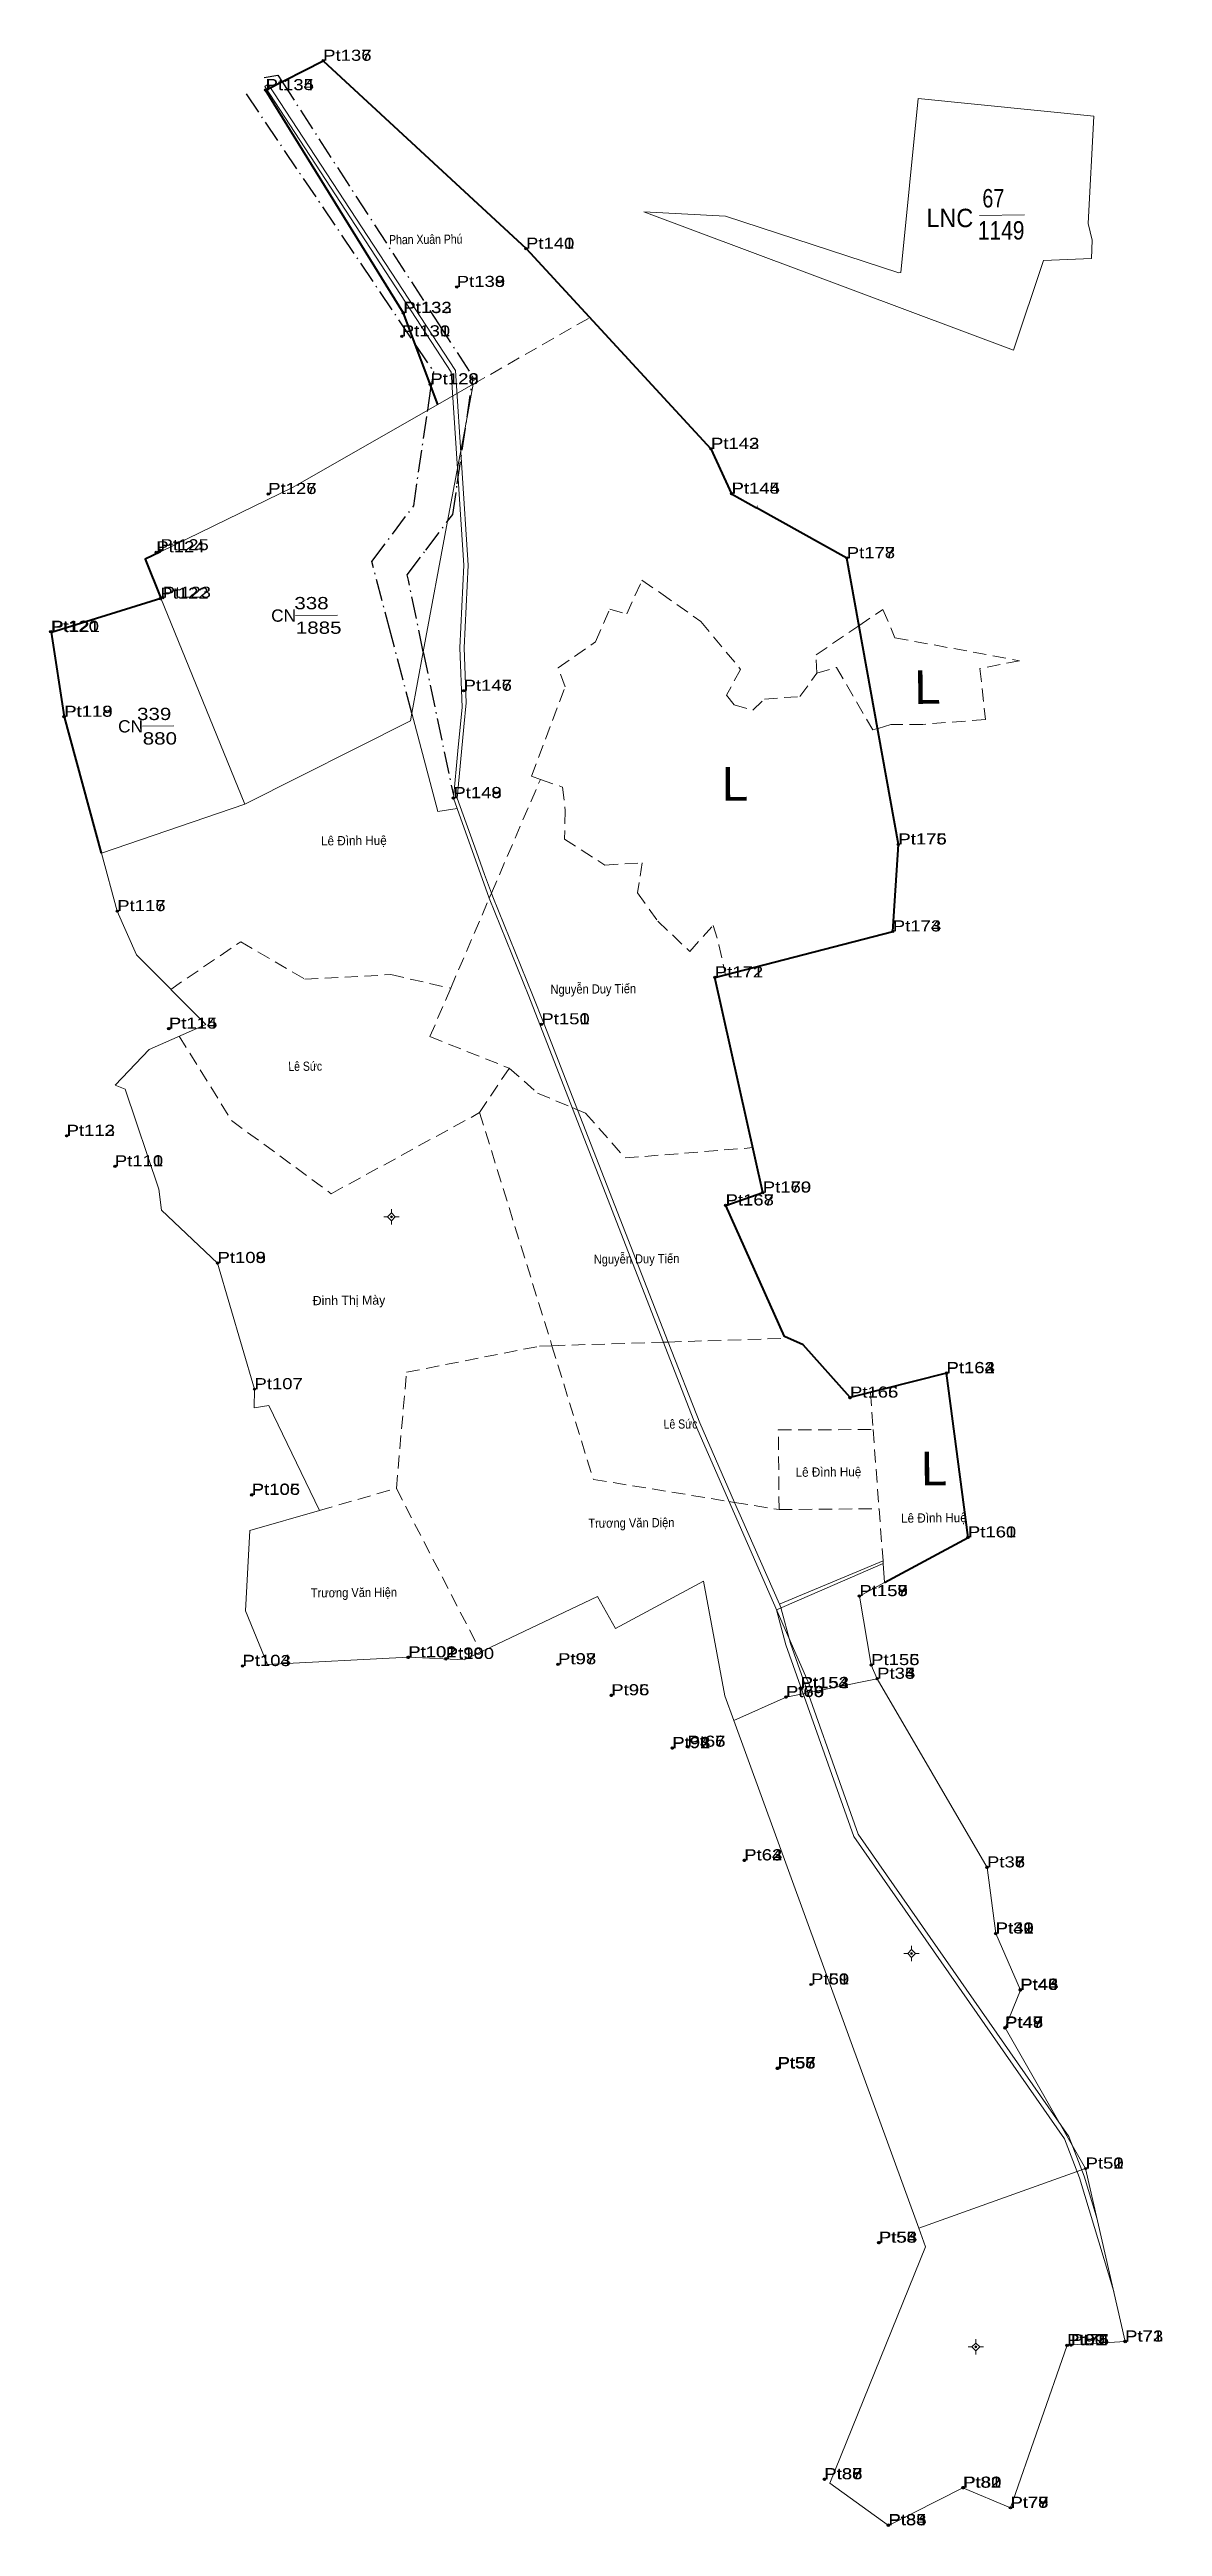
# Model space of a CAD drawing. Header units: metres. Extents: x 551622 to 551803, y 1839658 to 1840062.
import ezdxf
from ezdxf.enums import TextEntityAlignment as Align

# ---------------------------------------------------------------- set-up
doc = ezdxf.new("R2010")
doc.units = ezdxf.units.M
doc.header["$LTSCALE"] = 0.72
doc.header["$PDMODE"] = 32
doc.header["$PDSIZE"] = 0.36
doc.linetypes.add('DOT_DASHED', pattern=[7.7, 5, -1.2, 0.3, -1.2])
doc.linetypes.add('MEDIUM_DASHED', pattern=[4.5, 3, -1.5])
for name, color, linetype, lineweight in [('10', 7, 'Continuous', 13), ('11', 7, 'Continuous', 13), ('13', 7, 'Continuous', 13), ('22', 7, 'Continuous', 13), ('29', 7, 'MEDIUM_DASHED', 13), ('30', 7, 'Continuous', 13), ('31', 7, 'Continuous', 13), ('32', 7, 'DOT_DASHED', 25)]:
    doc.layers.add(name, color=color, linetype=linetype, lineweight=lineweight)
for name, color, linetype in [('12', 7, 'Continuous'), ('7', 7, 'Continuous'), ('8', 7, 'Continuous')]:
    doc.layers.add(name, color=color, linetype=linetype)

msp = doc.modelspace()

# ---------------------------------------------------------------- hatches: boundary and pattern name
at = {"layer": '11'}
for points in [[(551678.0997, 1839871.74, 1), (551677.7997, 1839871.74, 1)], [(551762.7897, 1839751.72, 1), (551762.4897, 1839751.72, 1)], [(551773.2498, 1839687.63, 1), (551772.9498, 1839687.63, 1)]]:
    msp.add_hatch(color=256, dxfattribs=at).paths.add_polyline_path(points)

# ---------------------------------------------------------------- linework, layer by layer
at = {"layer": '10'}
for p, q in [((551685.51, 1840004.09), (551691.26, 1840007.38)), ((551737.41, 1839987.26), (551737.53, 1839987.56)), ((551640.34, 1839980.33), (551640.35, 1839980.09)), ((551733.69, 1839789.69), (551763.81, 1839706.95)), ((551763.81, 1839706.95), (551790.97, 1839716.69))]:
    msp.add_line(p, q, dxfattribs=at)
at = {"layer": '10', "lineweight": 40}
for points in [[(551685.51, 1840004.09), (551679.9, 1840018.97), (551657.46, 1840055.3), (551666.84, 1840060.07), (551699.86, 1840029.47), (551729.97, 1839996.85), (551733.32, 1839989.55), (551737.41, 1839987.26)], [(551758.25, 1839812.16), (551771.83, 1839819.51), (551768.33, 1839846.25), (551752.62, 1839842.29), (551745.01, 1839850.89), (551741.93, 1839852.23), (551732.38, 1839873.58), (551738.41, 1839875.69), (551730.61, 1839910.73), (551759.59, 1839918.24), (551760.49, 1839932.4), (551752.09, 1839979.04), (551737.41, 1839987.26)], [(551630.75, 1839930.96), (551624.7, 1839953.2), (551622.59, 1839967), (551640.41, 1839972.51)]]:
    msp.add_lwpolyline(points, dxfattribs=at)
at = {"layer": '10'}
for points in [[(551630.75, 1839930.96), (551633.31, 1839921.54), (551636.44, 1839914.4), (551647.71, 1839903.05), (551638.49, 1839899.02), (551632.95, 1839893.2), (551634.61, 1839892.52), (551640.05, 1839876.26), (551640.51, 1839872.81), (551649.64, 1839864.21), (551655.65, 1839843.66), (551655.57, 1839840.62), (551658, 1839841.02), (551666.24, 1839823.91), (551654.89, 1839820.65), (551654.18, 1839807.54), (551657.76, 1839798.8), (551680.71, 1839799.98), (551689.79, 1839799.56), (551711.49, 1839809.86), (551714.44, 1839804.65), (551728.76, 1839812.39), (551732.22, 1839793.72), (551733.69, 1839789.69)], [(551757.04, 1839796.49), (551756.07, 1839798.71), (551754.14, 1839809.94), (551758.25, 1839812.16)], [(551733.69, 1839789.69), (551742.21, 1839793.49), (551757.04, 1839796.49)], [(551757.04, 1839796.49), (551774.93, 1839765.75), (551776.36, 1839754.99), (551780.36, 1839745.76), (551777.89, 1839739.63), (551790.97, 1839716.69)], [(551763.81, 1839706.95), (551764.91, 1839703.93), (551749.32, 1839665.44), (551758.87, 1839658.56), (551771, 1839664.69), (551778.77, 1839661.41), (551787.99, 1839687.89), (551797.43, 1839688.49), (551790.97, 1839716.69)]]:
    msp.add_lwpolyline(points, dxfattribs=at)
at = {"layer": '11'}
for p, q in [((551677.95, 1839872.99), (551677.95, 1839872.37)), ((551677.32, 1839871.74), (551676.7, 1839871.74)), ((551677.95, 1839871.11), (551677.95, 1839870.49)), ((551679.2, 1839871.74), (551678.57, 1839871.74)), ((551762.01, 1839751.72), (551761.39, 1839751.72)), ((551762.64, 1839752.97), (551762.64, 1839752.35)), ((551763.89, 1839751.72), (551763.27, 1839751.72)), ((551762.64, 1839751.09), (551762.64, 1839750.47)), ((551772.47, 1839687.63), (551771.85, 1839687.63)), ((551773.1, 1839688.88), (551773.1, 1839688.25)), ((551773.1, 1839687.01), (551773.1, 1839686.38)), ((551774.35, 1839687.63), (551773.73, 1839687.63))]:
    msp.add_line(p, q, dxfattribs=at)
for points in [[(551677.95, 1839872.37), (551677.32, 1839871.74), (551677.95, 1839871.11), (551678.57, 1839871.74)], [(551762.64, 1839752.35), (551762.01, 1839751.72), (551762.64, 1839751.09), (551763.27, 1839751.72)], [(551773.1, 1839688.25), (551772.47, 1839687.63), (551773.1, 1839687.01), (551773.73, 1839687.63)]]:
    msp.add_lwpolyline(points, close=True, dxfattribs=at)
for centre in [(551677.9497, 1839871.74), (551762.6397, 1839751.72), (551773.0998, 1839687.63)]:
    msp.add_circle(centre, 0.15, dxfattribs=at)
at = {"layer": '13'}
for p, q in [((551662.35, 1839969.72), (551669.15, 1839969.78)), ((551637.43, 1839951.68), (551642.52, 1839951.72))]:
    msp.add_line(p, q, dxfattribs=at)
at = {"layer": '22'}
for points in [[(551630.75, 1839930.96), (551654.05, 1839938.95), (551681.05, 1839952.52), (551681.29, 1839953.8), (551685.52, 1839937.75), (551688.64, 1839938.26), (551693.88, 1839923.63), (551700.3, 1839907.71), (551727.43, 1839837.85), (551746.52, 1839794.36)], [(551740.66, 1839807.72), (551758.02, 1839815.24), (551758.25, 1839812.16)]]:
    msp.add_lwpolyline(points, dxfattribs=at)
at = {"layer": '29'}
for p, q in [((551691.26, 1840007.38), (551710.23, 1840018.23)), ((551694.25, 1839924.48), (551702.2, 1839943.01)), ((551687.6, 1839908.99), (551693.88, 1839923.63)), ((551693.88, 1839923.63), (551694.25, 1839924.48)), ((551692.3, 1839888.71), (551697.13, 1839895.96)), ((551692.3, 1839888.71), (551704.08, 1839850.74)), ((551707.37, 1839889.55), (551708.23, 1839889.19)), ((551704.08, 1839850.74), (551722.2, 1839851.32)), ((551722.2, 1839851.32), (551723.01, 1839851.34)), ((551723.01, 1839851.34), (551742.06, 1839851.95)), ((551755.93, 1839843.12), (551756.38, 1839837.08)), ((551756.38, 1839837.08), (551757.35, 1839824.18)), ((551666.24, 1839823.91), (551678.75, 1839827.5)), ((551678.75, 1839827.5), (551692.52, 1839800.86)), ((551732.91, 1839825.37), (551733.83, 1839825.22)), ((551733.83, 1839825.22), (551741.06, 1839824.04)), ((551741.06, 1839824.04), (551757.35, 1839824.18)), ((551757.35, 1839824.18), (551757.99, 1839815.68)), ((551757.99, 1839815.68), (551758.02, 1839815.24))]:
    msp.add_line(p, q, dxfattribs=at)
at = {"layer": '29', "linetype": 'Continuous'}
for p, q in [((551690.26, 1840002), (551691.26, 1840007.38)), ((551683.85, 1840003.14), (551685.51, 1840004.09)), ((551687.1, 1839985.05), (551690.26, 1840002)), ((551683.14, 1839963.77), (551687.1, 1839985.05)), ((551640.41, 1839972.51), (551654.05, 1839938.95)), ((551681.29, 1839953.8), (551683.14, 1839963.77))]:
    msp.add_line(p, q, dxfattribs=at)
msp.add_lwpolyline([(551640.35, 1839980.09), (551661.94, 1839990.61), (551683.85, 1840003.14)], dxfattribs=at)
at = {"layer": '29', "linetype": 'Continuous', "lineweight": 40}
msp.add_lwpolyline([(551640.35, 1839980.09), (551637.83, 1839978.86), (551640.41, 1839972.51)], dxfattribs=at)
at = {"layer": '29'}
for points in [[(551702.2, 1839943.01), (551700.77, 1839943.51), (551706.23, 1839958.1), (551705.09, 1839961.18), (551711.2, 1839965.43), (551713.51, 1839970.75), (551716.27, 1839969.95), (551718.74, 1839975.44), (551721.8, 1839973.36), (551728.32, 1839968.74), (551734.81, 1839960.93), (551732.52, 1839956.75), (551733.73, 1839955.13), (551736.77, 1839954.27), (551738.67, 1839956.08), (551744.46, 1839956.51), (551747.21, 1839960.3)], [(551754.07, 1839968.04), (551757.98, 1839970.7), (551759.94, 1839966.07), (551780.24, 1839962.34), (551773.78, 1839961.06), (551774.65, 1839952.76), (551764.48, 1839951.97), (551759.24, 1839951.96), (551757.09, 1839951.29)], [(551747.21, 1839960.3), (551747.09, 1839963.3), (551754.07, 1839968.04)], [(551747.21, 1839960.3), (551750.44, 1839961.25), (551756.32, 1839951.05), (551757.09, 1839951.29)], [(551702.2, 1839943.01), (551705.81, 1839941.76), (551706.23, 1839937.92), (551706.13, 1839933.29), (551712.69, 1839929.05), (551718.78, 1839929.39), (551718.03, 1839924.52), (551721.34, 1839919.89), (551726.51, 1839914.98), (551730.34, 1839919.22), (551731.28, 1839916.07), (551732.33, 1839911.18)], [(551642, 1839908.8), (551653.41, 1839916.56), (551663.87, 1839910.46), (551677.85, 1839911.19), (551687.6, 1839908.99)], [(551687.6, 1839908.99), (551684.21, 1839901.09), (551697.13, 1839895.96)], [(551643.4, 1839901.17), (551651.92, 1839887.41), (551668.16, 1839875.51), (551692.3, 1839888.71)], [(551697.13, 1839895.96), (551701.72, 1839891.9), (551707.37, 1839889.55)], [(551708.23, 1839889.19), (551709.56, 1839888.64), (551716, 1839881.33), (551736.78, 1839883.01)], [(551678.75, 1839827.5), (551680.4, 1839846.42), (551702.08, 1839850.67), (551704.08, 1839850.74)], [(551704.08, 1839850.74), (551710.83, 1839828.97), (551732.91, 1839825.37)], [(551741.06, 1839824.04), (551740.94, 1839837.03), (551756.38, 1839837.08)]]:
    msp.add_lwpolyline(points, dxfattribs=at)
at = {"layer": '30'}
msp.add_line((551773.71, 1840034.89), (551781.01, 1840034.96), dxfattribs=at)
msp.add_lwpolyline([(551792.31, 1840051.06), (551791.37, 1840033.54), (551792.05, 1840030.86), (551791.95, 1840027.86), (551784.12, 1840027.55), (551779.25, 1840012.94), (551719.06, 1840035.46), (551732.33, 1840034.77), (551760.58, 1840025.54), (551760.91, 1840025.57), (551763.7, 1840053.91)], close=True, dxfattribs=at)
at = {"layer": '31'}
for p, q in [((551689.8, 1839964.46), (551689.8, 1839964.43)), ((551689.8, 1839964.43), (551690.11, 1839955.48)), ((551689.8, 1839964.4), (551689.8, 1839964.43)), ((551702.8, 1839903.11), (551702.8, 1839903.09)), ((551741.26, 1839808.71), (551757.99, 1839815.68)), ((551789.99, 1839715.23), (551790, 1839715.2)), ((551795.56, 1839696.68), (551790, 1839715.2))]:
    msp.add_line(p, q, dxfattribs=at)
for points in [[(551689.8, 1839964.43), (551690.44, 1839977.91), (551688.36, 1840009.6), (551657.9, 1840056.29), (551657.32, 1840055.9), (551687.67, 1840009.37), (551689.73, 1839977.91), (551689.1, 1839964.43), (551689.44, 1839954.76)], [(551688.64, 1839938.26), (551688.04, 1839939.94), (551688.77, 1839947.67), (551689.44, 1839954.76)], [(551690.11, 1839955.48), (551689.74, 1839951.58), (551688.65, 1839939.97), (551691.78, 1839931.22), (551693.12, 1839927.49), (551694.25, 1839924.48), (551694.48, 1839923.85), (551700.9, 1839907.92), (551702.8, 1839903.11)], [(551702.8, 1839903.11), (551708.23, 1839889.19), (551723.01, 1839851.34), (551728.15, 1839838.16), (551733.83, 1839825.22), (551734.96, 1839822.65), (551741.11, 1839808.65), (551741.26, 1839808.71)], [(551741.11, 1839808.65), (551741.37, 1839808.09), (551742.95, 1839802.25), (551753.95, 1839771.16), (551788.23, 1839721.89), (551790.76, 1839715.46), (551792.86, 1839708.44)], [(551740.66, 1839807.72), (551742.19, 1839802.02), (551753.24, 1839770.79), (551787.52, 1839721.51), (551790, 1839715.2)]]:
    msp.add_lwpolyline(points, dxfattribs=at)
at = {"layer": '32'}
for p, q in [((551654.3, 1840054.67), (551681.83, 1840013.84)), ((551690.26, 1840002), (551691.03, 1840007.25)), ((551683.14, 1839963.77), (551688.03, 1839940.42))]:
    msp.add_line(p, q, dxfattribs=at)
for points in [[(551657.23, 1840057.36), (551659.45, 1840057.71), (551660.13, 1840056.66)], [(551660.13, 1840056.66), (551685.62, 1840017.2), (551691.22, 1840008.53), (551691.21, 1840008.49), (551691.03, 1840007.25)], [(551681.83, 1840013.84), (551684.78, 1840009.47), (551684.41, 1840006.99)], [(551683.85, 1840003.14), (551684.37, 1840006.69), (551684.41, 1840006.99)], [(551681.29, 1839953.8), (551677.87, 1839966.75), (551674.77, 1839978.49), (551681.57, 1839987.57), (551683.85, 1840003.14)], [(551687.1, 1839985.05), (551687.94, 1839986.16), (551688.67, 1839991.16), (551690.26, 1840002)], [(551683.14, 1839963.77), (551680.7, 1839975.46), (551680.52, 1839976.32), (551683.56, 1839980.36), (551687.1, 1839985.05)]]:
    msp.add_lwpolyline(points, dxfattribs=at)
at = {"layer": '7'}
for p in [(551666.84, 1840060.08), (551666.84, 1840060.07), (551657.46, 1840055.3), (551657.46, 1840055.28), (551699.86, 1840029.47), (551699.86, 1840029.45), (551688.58, 1840023.24), (551688.59, 1840023.23), (551679.87, 1840019.01), (551679.9, 1840018.97), (551679.64, 1840015.19), (551679.64, 1840015.17), (551684.28, 1840007.35), (551684.3, 1840007.38), (551729.97, 1839996.85), (551729.99, 1839996.86), (551657.89, 1839989.51), (551657.89, 1839989.49), (551733.32, 1839989.55), (551733.35, 1839989.56), (551639.66, 1839980.01), (551640.34, 1839980.33), (551752.09, 1839979.06), (551752.09, 1839979.04), (551640.32, 1839972.46), (551640.7, 1839972.6), (551622.46, 1839967.07), (551622.59, 1839967), (551689.69, 1839957.44), (551689.7, 1839957.43), (551624.64, 1839953.21), (551624.7, 1839953.2), (551688.03, 1839939.97), (551688.04, 1839939.94), (551760.49, 1839932.4), (551760.51, 1839932.4), (551633.3, 1839921.54), (551633.31, 1839921.54), (551759.58, 1839918.25), (551759.59, 1839918.24), (551730.61, 1839910.73), (551730.62, 1839910.74), (551641.69, 1839902.38), (551641.73, 1839902.41), (551702.37, 1839903.11), (551702.37, 1839903.1), (551625.03, 1839884.93), (551625.08, 1839884.94), (551632.91, 1839879.97), (551632.92, 1839879.96), (551732.36, 1839873.61), (551732.36, 1839873.58), (551738.41, 1839875.69), (551738.42, 1839875.7), (551649.63, 1839864.23), (551649.64, 1839864.21), (551768.33, 1839846.28), (551768.33, 1839846.25), (551768.34, 1839846.3), (551655.65, 1839843.66), (551752.61, 1839842.29), (551752.62, 1839842.29), (551655.2, 1839826.43), (551655.21, 1839826.47), (551771.81, 1839819.51), (551771.83, 1839819.52), (551754.14, 1839809.94), (551754.15, 1839809.95), (551754.16, 1839809.94), (551680.66, 1839799.97), (551680.71, 1839799.98), (551686.8, 1839799.78), (551686.8, 1839799.7), (551653.69, 1839798.59), (551653.7, 1839798.55), (551705.07, 1839798.84), (551705.1, 1839798.85), (551756.07, 1839798.72), (551756.07, 1839798.71), (551757.03, 1839796.48), (551757.04, 1839796.49), (551713.73, 1839793.79), (551713.76, 1839793.79), (551742.18, 1839793.51), (551742.19, 1839793.52), (551742.21, 1839793.49), (551744.53, 1839794.93), (551744.55, 1839794.96), (551744.59, 1839794.99), (551723.68, 1839785.22), (551723.68, 1839785.21), (551723.69, 1839785.17), (551726.13, 1839785.43), (551726.14, 1839785.42), (551726.15, 1839785.41), (551735.39, 1839766.93), (551735.39, 1839766.9), (551735.41, 1839766.89), (551774.92, 1839765.75), (551774.93, 1839765.75), (551776.32, 1839754.99), (551776.34, 1839754.99), (551776.35, 1839754.98), (551776.36, 1839754.96), (551746.28, 1839746.68), (551746.29, 1839746.68), (551780.33, 1839745.84), (551780.33, 1839745.79), (551780.34, 1839745.82), (551780.36, 1839745.76), (551777.84, 1839739.6), (551777.87, 1839739.67), (551777.89, 1839739.63), (551740.78, 1839733.02), (551740.83, 1839732.98), (551740.85, 1839733.06), (551790.97, 1839716.69), (551790.98, 1839716.69), (551757.29, 1839704.61), (551757.35, 1839704.61), (551757.36, 1839704.61), (551787.95, 1839687.92), (551787.95, 1839687.89), (551787.99, 1839687.89), (551788.57, 1839687.91), (551788.6, 1839687.92), (551797.4, 1839688.53), (551797.41, 1839688.52), (551797.43, 1839688.49), (551748.42, 1839666.08), (551748.43, 1839666.09), (551748.46, 1839666.06), (551771, 1839664.69), (551771.04, 1839664.7), (551771.09, 1839664.7), (551758.87, 1839658.56), (551758.88, 1839658.62), (551758.89, 1839658.57), (551778.73, 1839661.42), (551778.77, 1839661.41)]:
    msp.add_point(p, dxfattribs=at)

# ---------------------------------------------------------------- texts
at = {"layer": '12', "width": 1.25}
for s, p in [('Pt137', (551666.84, 1840060.08)), ('Pt136', (551666.84, 1840060.07)), ('Pt135', (551657.46, 1840055.3)), ('Pt134', (551657.46, 1840055.28)), ('Pt140', (551699.86, 1840029.45)), ('Pt141', (551699.86, 1840029.47)), ('Pt138', (551688.58, 1840023.24)), ('Pt139', (551688.59, 1840023.23)), ('Pt132', (551679.88, 1840019.01)), ('Pt133', (551679.9, 1840018.97)), ('Pt131', (551679.64, 1840015.19)), ('Pt130', (551679.64, 1840015.17)), ('Pt129', (551684.28, 1840007.35)), ('Pt128', (551684.3, 1840007.38)), ('Pt143', (551729.97, 1839996.84)), ('Pt142', (551729.99, 1839996.86)), ('Pt127', (551657.89, 1839989.51)), ('Pt126', (551657.89, 1839989.49)), ('Pt145', (551733.32, 1839989.55)), ('Pt144', (551733.35, 1839989.56)), ('Pt124', (551639.66, 1839980.01)), ('Pt125', (551640.34, 1839980.33)), ('Pt178', (551752.09, 1839979.04)), ('Pt177', (551752.09, 1839979.06)), ('Pt122', (551640.32, 1839972.46)), ('Pt123', (551640.7, 1839972.6)), ('Pt120', (551622.46, 1839967.07)), ('Pt121', (551622.59, 1839967)), ('Pt147', (551689.69, 1839957.44)), ('Pt146', (551689.7, 1839957.44)), ('Pt118', (551624.64, 1839953.21)), ('Pt119', (551624.7, 1839953.2)), ('Pt149', (551688.03, 1839939.97)), ('Pt148', (551688.04, 1839939.94)), ('Pt175', (551760.48, 1839932.4)), ('Pt176', (551760.51, 1839932.4)), ('Pt116', (551633.3, 1839921.54)), ('Pt117', (551633.31, 1839921.54)), ('Pt174', (551759.58, 1839918.24)), ('Pt173', (551759.59, 1839918.24)), ('Pt172', (551730.61, 1839910.73)), ('Pt171', (551730.62, 1839910.74)), ('Pt150', (551702.37, 1839903.11)), ('Pt151', (551702.37, 1839903.1)), ('Pt114', (551641.69, 1839902.38)), ('Pt115', (551641.73, 1839902.41)), ('Pt112', (551625.03, 1839884.93)), ('Pt113', (551625.08, 1839884.94)), ('Pt110', (551632.91, 1839879.97)), ('Pt111', (551632.92, 1839879.96)), ('Pt169', (551738.41, 1839875.69)), ('Pt170', (551738.42, 1839875.7)), ('Pt168', (551732.36, 1839873.61)), ('Pt167', (551732.36, 1839873.58)), ('Pt109', (551649.63, 1839864.23)), ('Pt108', (551649.64, 1839864.21)), ('Pt107', (551655.65, 1839843.66)), ('Pt163', (551768.33, 1839846.28)), ('Pt162', (551768.33, 1839846.25)), ('Pt164', (551768.34, 1839846.3)), ('Pt166', (551752.61, 1839842.29)), ('Pt165', (551752.62, 1839842.29)), ('Pt106', (551655.2, 1839826.43)), ('Pt105', (551655.21, 1839826.48)), ('Pt160', (551771.81, 1839819.51)), ('Pt161', (551771.83, 1839819.52)), ('Pt157', (551754.14, 1839809.94)), ('Pt158', (551754.16, 1839809.95)), ('Pt159', (551754.16, 1839809.94)), ('Pt104', (551653.69, 1839798.59)), ('Pt103', (551653.7, 1839798.55)), ('Pt102', (551680.66, 1839799.97)), ('Pt101', (551680.71, 1839799.98)), ('Pt99', (551686.8, 1839799.78)), ('Pt100', (551686.8, 1839799.7)), ('Pt97', (551705.07, 1839798.84)), ('Pt98', (551705.1, 1839798.85)), ('Pt156', (551756.07, 1839798.72)), ('Pt155', (551756.07, 1839798.71)), ('Pt154', (551744.53, 1839794.93)), ('Pt153', (551744.55, 1839794.96)), ('Pt152', (551744.59, 1839794.99)), ('Pt33', (551757.03, 1839796.48)), ('Pt34', (551757.04, 1839796.49)), ('Pt35', (551757.04, 1839796.49)), ('Pt95', (551713.74, 1839793.8)), ('Pt96', (551713.76, 1839793.79)), ('Pt69', (551742.18, 1839793.51)), ('Pt68', (551742.19, 1839793.52)), ('Pt70', (551742.21, 1839793.49)), ('Pt94', (551723.68, 1839785.22)), ('Pt93', (551723.68, 1839785.21)), ('Pt92', (551723.69, 1839785.17)), ('Pt66', (551726.13, 1839785.42)), ('Pt67', (551726.14, 1839785.42)), ('Pt65', (551726.16, 1839785.41)), ('Pt64', (551735.39, 1839766.9)), ('Pt62', (551735.4, 1839766.92)), ('Pt63', (551735.4, 1839766.89)), ('Pt37', (551774.92, 1839765.75)), ('Pt36', (551774.93, 1839765.75)), ('Pt38', (551774.93, 1839765.75)), ('Pt39', (551776.32, 1839754.99)), ('Pt40', (551776.34, 1839754.98)), ('Pt41', (551776.35, 1839754.98)), ('Pt42', (551776.36, 1839754.96)), ('Pt59', (551746.28, 1839746.68)), ('Pt60', (551746.28, 1839746.68)), ('Pt61', (551746.29, 1839746.68)), ('Pt46', (551780.33, 1839745.84)), ('Pt43', (551780.33, 1839745.79)), ('Pt45', (551780.34, 1839745.82)), ('Pt44', (551780.36, 1839745.76)), ('Pt49', (551777.84, 1839739.6)), ('Pt47', (551777.87, 1839739.67)), ('Pt48', (551777.89, 1839739.63)), ('Pt58', (551740.78, 1839733.02)), ('Pt56', (551740.83, 1839732.98)), ('Pt57', (551740.85, 1839733.06)), ('Pt52', (551790.98, 1839716.69)), ('Pt50', (551790.98, 1839716.68)), ('Pt51', (551790.98, 1839716.69)), ('Pt55', (551757.28, 1839704.61)), ('Pt54', (551757.35, 1839704.61)), ('Pt53', (551757.36, 1839704.61)), ('Pt89', (551787.95, 1839687.92)), ('Pt90', (551787.95, 1839687.89)), ('Pt91', (551787.99, 1839687.89)), ('Pt74', (551788.57, 1839687.91)), ('Pt76', (551788.6, 1839687.92)), ('Pt75', (551788.6, 1839687.92)), ('Pt71', (551797.4, 1839688.53)), ('Pt72', (551797.41, 1839688.52)), ('Pt73', (551797.43, 1839688.49)), ('Pt87', (551748.42, 1839666.08)), ('Pt86', (551748.43, 1839666.09)), ('Pt88', (551748.46, 1839666.06)), ('Pt82', (551771, 1839664.69)), ('Pt81', (551771.04, 1839664.7)), ('Pt80', (551771.09, 1839664.7)), ('Pt78', (551778.73, 1839661.42)), ('Pt79', (551778.73, 1839661.42)), ('Pt77', (551778.77, 1839661.41)), ('Pt83', (551758.87, 1839658.56)), ('Pt85', (551758.88, 1839658.62)), ('Pt84', (551758.89, 1839658.57))]:
    msp.add_text(s, height=1.8, dxfattribs=at).set_placement(p)
at = {"layer": '13'}
for s, width, p in [('CN', 1.05, (551658.36, 1839968.69)), ('338', 1.25, (551662.14, 1839970.72)), ('1885', 1.25, (551662.38, 1839966.72)), ('339', 1.25, (551636.52, 1839952.67)), ('CN', 1.05, (551633.44, 1839950.65)), ('880', 1.25, (551637.45, 1839948.68))]:
    msp.add_text(s, height=2, dxfattribs=dict(at, width=width)).set_placement(p)
at = {"layer": '30'}
for s, width, p in [('67', 0.8, (551775.955, 1840036.18)), ('LNC', 0.95, (551768.87, 1840032.97)), ('1149', 0.85, (551777.23, 1840030.95))]:
    msp.add_text(s, height=3, dxfattribs=dict(at, width=width)).set_placement(p, align=Align.CENTER)
at = {"layer": '8'}
for s, height, width, p in [('Phan Xuân Phú', 1.5, 0.85, (551683.5435, 1840030.2326)), ('L', 5.481, 1.05, (551765.2511, 1839955.3191)), ('L', 5.481, 1.05, (551733.9011, 1839939.5391)), ('Lê Đình Huệ', 1.5, 0.95, (551671.8385, 1839932.2845)), ('Nguyễn Duy Tiến', 1.5, 0.9, (551710.8235, 1839908.1113)), ('Lê Sức', 1.5, 0.85, (551663.9135, 1839895.5232)), ('Nguyễn Duy Tiến', 1.5, 0.9, (551717.8635, 1839864.1413)), ('Lê Sức', 1.5, 0.85, (551725.0235, 1839837.2332)), ('L', 5.481, 1.05, (551766.3211, 1839827.9991)), ('Lê Đình Huệ', 1.5, 0.95, (551749.1085, 1839829.4245)), ('Trương Văn Diện', 1.5, 0.9, (551717.0235, 1839821.13)), ('Lê Đình Huệ', 1.5, 0.95, (551766.2785, 1839821.9445)), ('Trương Văn Hiện', 1.5, 0.9, (551671.8385, 1839809.7802))]:
    msp.add_text(s, height=height, rotation=0.499, dxfattribs=dict(at, width=width)).set_placement(p, align=Align.CENTER)
msp.add_text('Đinh Thị Mày', height=1.5, rotation=0.499, dxfattribs=at).set_placement((551671.0435, 1839857.3885), align=Align.CENTER)

doc.saveas('drawing.dxf')
